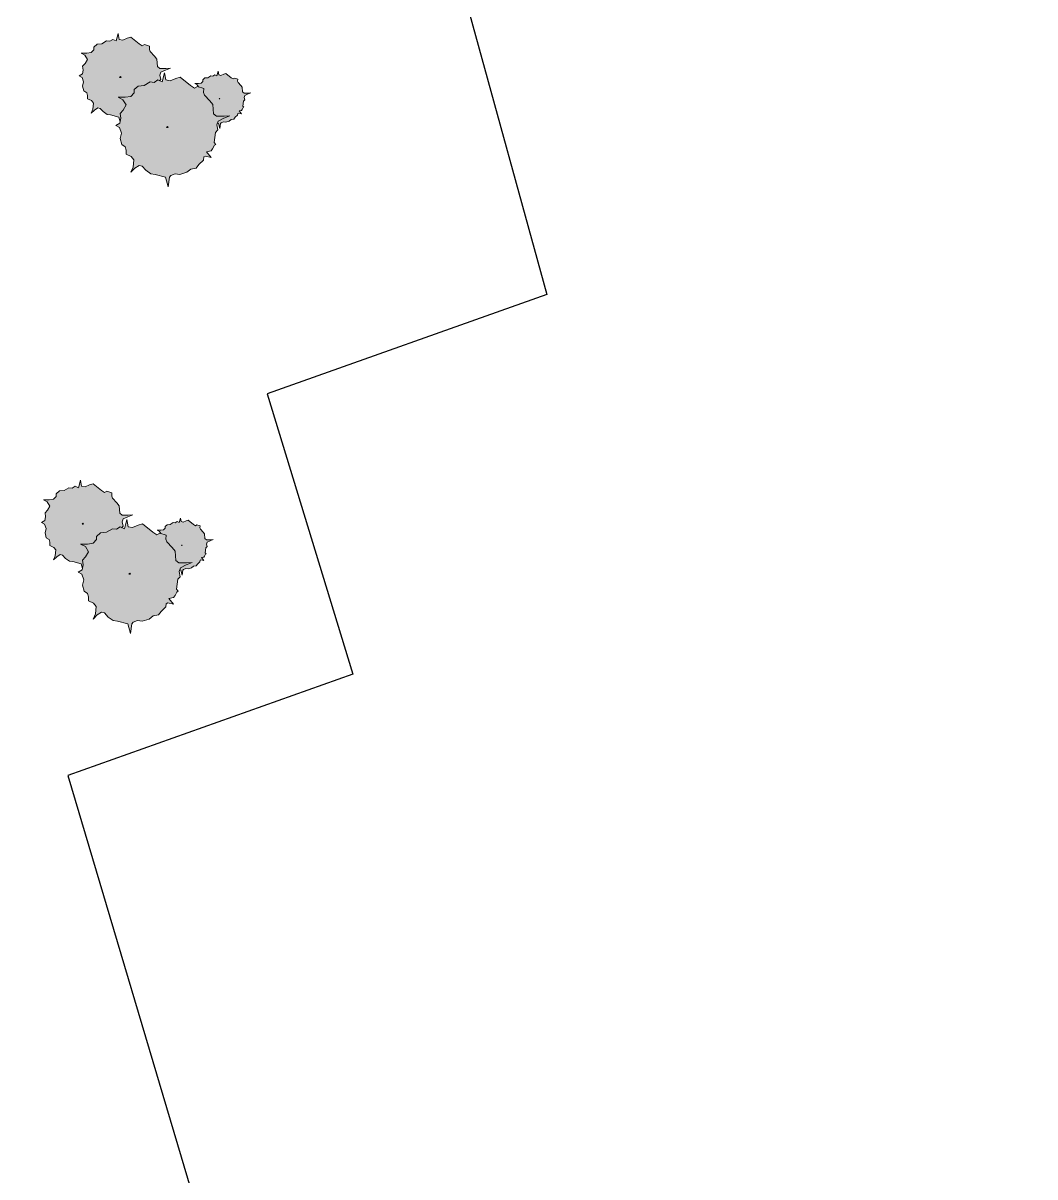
# Model space of a CAD drawing. Header units: inches. Extents: x 1352 to 5457, y 84 to 1168.
# Drawn here: x 2301.757 to 2303.482, y 188.473 to 190.441 of the extents above; entities that cross this region are included whole.
import ezdxf

# ---------------------------------------------------------------- set-up
doc = ezdxf.new("R2010")
doc.units = ezdxf.units.IN
doc.header["$MEASUREMENT"] = 0
doc.linetypes.add('ACAD_ISO10W100', pattern=[18, 12, -3, 0, -3])
for name, color, linetype, lineweight in [('boundary', 250, 'ACAD_ISO10W100', 50), ('CILL', 250, 'Continuous', 9), ('win', 250, 'Continuous', 30)]:
    doc.layers.add(name, color=color, linetype=linetype, lineweight=lineweight)

# ---------------------------------------------------------------- blocks, each defined once
blk = doc.blocks.new('Clump of Trees or Bushes - plan')
for points in [[(-10.993, 56.487), (-9.228, 58.426), (-10.144, 63.512), (-8.923, 67.033), (-3.43, 69.772), (2.673, 72.119), (-2.82, 71.728), (-10.449, 71.728), (-13.195, 74.075), (-13.806, 83.073), (-16.857, 86.594), (-22.045, 92.071), (-22.961, 94.81), (-22.656, 98.722), (-28.759, 100.678), (-31.811, 99.113), (-35.472, 101.461), (-45.543, 109.676), (-49.815, 108.503), (-55.308, 106.155), (-59.58, 106.938), (-60.801, 113.98), (-63.242, 104.982), (-67.209, 106.938), (-70.872, 104.59), (-74.839, 104.982), (-80.637, 101.461), (-86.435, 101.069), (-90.402, 97.548), (-90.402, 94.419), (-93.454, 90.898), (-98.947, 90.115), (-105.66, 90.115), (-101.083, 87.768), (-98.031, 82.682), (-100.778, 77.596), (-103.829, 74.466), (-103.219, 69.772), (-104.134, 65.077), (-108.102, 62.73), (-104.439, 60.774), (-102.609, 55.297), (-103.829, 50.211), (-102.303, 44.342), (-98.947, 41.995), (-98.031, 38.865), (-98.031, 34.953), (-93.148, 32.606), (-90.707, 29.476), (-91.317, 22.434), (-93.454, 17.348), (-89.487, 21.26), (-85.519, 23.999), (-82.468, 23.216), (-78.806, 19.304), (-74.228, 15.783), (-69.956, 15.392), (-59.886, 12.653), (-58.254, 7.074)], [(59.448, 5.262), (60.936, 4.858), (62.652, -1.011), (63.415, 4.858), (64.178, 5.836), (66.848, 6.814), (69.709, 6.569), (73.905, 7.792), (76.385, 9.748), (79.627, 10.237), (81.153, 12.438), (84.014, 15.127), (84.205, 17.084), (85.158, 17.573), (88.591, 16.839), (85.73, 20.262), (88.591, 20.751), (89.545, 21.974), (90.689, 24.174), (91.452, 24.663), (90.499, 25.886), (91.261, 31.999), (92.596, 33.466), (92.024, 36.645), (92.787, 38.845), (96.22, 40.557), (100.035, 42.024), (96.602, 41.779), (91.834, 41.779), (90.117, 43.246), (89.736, 48.871), (87.828, 51.071), (84.586, 54.494), (84.014, 56.206), (84.205, 58.651), (80.39, 59.873), (78.483, 58.895), (76.194, 60.362), (69.9, 65.497), (67.23, 64.764), (63.797, 63.297), (61.126, 63.786), (60.364, 68.187), (58.838, 62.563), (56.358, 63.786), (54.07, 62.319), (51.59, 62.563), (47.966, 60.362), (44.343, 60.118), (41.863, 57.917), (41.863, 55.961), (39.956, 53.761), (36.523, 53.272), (32.327, 53.272), (35.187, 51.805), (36.641, 49.381)]]:
    blk.add_lwpolyline(points)
for points in [[(-4.577, 66.508), (-7.629, 55.261), (-12.588, 57.706), (-17.166, 54.772), (-22.125, 55.261), (-29.372, 50.86), (-36.62, 50.371), (-41.579, 45.969), (-41.579, 42.057), (-45.393, 37.656), (-52.259, 36.678), (-60.651, 36.678), (-54.93, 33.743), (-51.115, 27.386), (-54.548, 21.029), (-58.363, 17.116), (-57.6, 11.248), (-58.744, 5.38), (-63.703, 2.446), (-59.126, 0), (-56.837, -6.846), (-58.363, -13.203), (-56.455, -20.539), (-52.259, -23.473), (-51.115, -27.385), (-51.115, -32.275), (-45.012, -35.21), (-41.96, -39.122), (-42.723, -47.924), (-45.393, -54.282), (-40.434, -49.391), (-35.475, -45.968), (-31.661, -46.946), (-27.083, -51.837), (-21.362, -56.238), (-16.021, -56.727), (-3.433, -60.15), (0, -71.887), (1.526, -60.15), (3.052, -58.194), (8.392, -56.238), (14.114, -56.727), (22.506, -54.282), (27.465, -50.369), (33.949, -49.391), (37.001, -44.99), (42.723, -39.611), (43.104, -35.699), (45.012, -34.721), (51.878, -36.188), (46.156, -29.341), (51.878, -28.363), (53.785, -25.918), (56.074, -21.517), (57.6, -20.539), (55.692, -18.094), (57.218, -5.868), (59.888, -2.934), (58.744, 3.424), (60.27, 7.825), (67.136, 11.248), (74.765, 14.182), (67.899, 13.693), (58.363, 13.693), (54.93, 16.627), (54.167, 27.875), (50.352, 32.276), (43.867, 39.123), (42.723, 42.546), (43.104, 47.436), (35.475, 49.882), (31.661, 47.925), (27.083, 50.86), (14.495, 61.129), (9.155, 59.662), (2.289, 56.728), (-3.052, 57.706)], [(-58.055, 61.947), (-58.97, 60.774), (-57.139, 60.774)], [(62.08, 35.667), (61.508, 34.933), (62.652, 34.933)], [(-1.144, 1.468), (-2.289, 0), (0, 0)]]:
    blk.add_lwpolyline(points, close=True)

msp = doc.modelspace()

# ---------------------------------------------------------------- hatches: boundary and pattern name
at = {"layer": 'CILL'}
h = msp.add_hatch(color=256, dxfattribs=at)
h.set_gradient(color1=(91, 91, 91), color2=(156, 156, 156), one_color=1, tint=0.61)
edge = h.paths.add_edge_path()
edge.add_spline(control_points=[(2305.1939, 197.798), (2305.0877, 197.2439), (2304.9201, 196.3698), (2304.6913, 195.2202), (2304.3911, 194.4008), (2304.1198, 193.7345), (2303.8529, 193.3895), (2303.751, 193.2577)], knot_values=[0, 0, 0, 0, 1.693824, 2.671967, 3.506632, 4.312481, 4.810669, 4.810669, 4.810669, 4.810669], degree=3, periodic=0)
edge.add_spline(control_points=[(2303.751, 193.2577), (2303.4849, 192.9448), (2303.0354, 192.5778), (2302.504, 192.0948), (2302.1521, 191.7975), (2301.7762, 191.7069), (2301.44, 191.7608), (2301.1196, 191.6196), (2300.7335, 191.4758), (2300.5557, 191.1289), (2300.3285, 190.7889), (2300.4637, 190.258), (2300.7347, 189.4465), (2301.0435, 188.519), (2301.3283, 187.7359), (2301.4813, 187.2745), (2301.5303, 186.9489), (2301.4971, 186.6585), (2301.4564, 186.3838), (2301.2908, 186.1253), (2301.1148, 185.8346), (2300.8734, 185.5819), (2300.691, 185.4646), (2300.5963, 185.4109)], knot_values=[176.500273, 176.500273, 176.500273, 176.500273, 221.818396, 239.76272, 255.979104, 271.890042, 280.541749, 292.706956, 309.646053, 323.890257, 334.284199, 353.432754, 379.149869, 431.120027, 459.941118, 471.155389, 484.679205, 495.737285, 503.332224, 514.953976, 528.920487, 540.933976, 552.924704, 552.924704, 552.924704, 552.924704], degree=3, periodic=0)
edge.add_spline(control_points=[(2300.5963, 185.4109), (2300.4872, 185.3698), (2300.3296, 185.3103), (2300.0776, 185.0105), (2299.6443, 184.8756), (2299.2002, 184.7521), (2298.834, 184.7325), (2298.406, 184.835), (2297.915, 184.8871), (2297.5047, 185.1294), (2297.1299, 185.2356), (2296.8289, 185.5495), (2296.4977, 185.8846), (2295.6899, 186.5698), (2295.0444, 187.1749), (2294.5148, 187.6713)], knot_values=[0, 0, 0, 0, 0.34115, 0.492686, 1.155878, 1.62825, 1.889211, 2.242412, 2.945312, 3.340311, 3.658788, 4.092722, 4.607327, 5.083919, 7.262947, 7.262947, 7.262947, 7.262947], degree=3, periodic=0)
edge.add_line((2294.5148, 187.6713), (2294.5148, 188.2465))
edge.add_spline(control_points=[(2294.5148, 188.2465), (2295.3293, 187.6055), (2296.2794, 186.8579), (2297.1319, 185.6957), (2297.64, 185.4425), (2298.2627, 185.154), (2299, 185.2467), (2299.7936, 185.5007), (2300.5073, 185.7677), (2301.0347, 186.308), (2301.2187, 186.9324), (2301.0643, 187.6079), (2300.808, 188.3148), (2300.4204, 188.9945), (2300.2528, 189.8085), (2300.0527, 190.5003), (2300.0028, 191.1876), (2300.2421, 191.5911), (2300.4461, 191.9192), (2300.8111, 191.9942), (2301.1772, 192.0709), (2301.5248, 192.1984), (2301.9065, 192.3455), (2302.2498, 192.6158), (2302.6637, 193.0361), (2303.0422, 193.5134), (2303.3845, 193.9483), (2303.6249, 194.343), (2303.8709, 194.6171), (2304.0299, 194.9692), (2304.1196, 195.3217), (2304.2504, 196.2981), (2304.4134, 197.1258), (2304.5484, 197.8111)], knot_values=[0, 0, 0, 0, 3.09476, 3.609754, 4.261795, 4.763076, 5.646519, 6.377463, 7.294716, 7.882094, 8.583945, 9.136106, 9.930948, 10.842233, 11.458736, 12.402556, 13.038096, 13.415114, 13.802114, 14.130435, 14.476747, 14.938459, 15.234958, 15.699535, 16.231601, 17.0056, 17.524467, 17.890093, 18.390682, 18.61642, 19.041844, 19.476788, 21.571365, 21.571365, 21.571365, 21.571365], degree=3, periodic=0)
edge.add_line((2304.5484, 197.8111), (2304.8738, 199.4636))
edge.add_line((2304.8738, 199.4636), (2305.4931, 199.4636))
edge.add_line((2305.4931, 199.4636), (2305.1939, 197.798))
h = msp.add_hatch(color=256, dxfattribs=at)
h.set_gradient(color1=(0, 204, 51), color2=(46, 255, 98), one_color=1, tint=0.59, name='INVSPHERICAL')
h.paths.add_polyline_path([(2302.008, 190.3643), (2302.0003, 190.3637), (2301.9896, 190.3637), (2301.9857, 190.367), (2301.9849, 190.3797), (2301.9806, 190.3846), (2301.9733, 190.3923), (2301.972, 190.3962), (2301.9724, 190.4017), (2301.9638, 190.4044), (2301.9595, 190.4022), (2301.9544, 190.4055), (2301.9402, 190.4171), (2301.9342, 190.4154), (2301.9265, 190.4121), (2301.9205, 190.4132), (2301.9188, 190.4231), (2301.9153, 190.4105), (2301.9098, 190.4132), (2301.9046, 190.4099), (2301.899, 190.4105), (2301.8909, 190.4055), (2301.8827, 190.405), (2301.8772, 190.4), (2301.8772, 190.3956), (2301.8729, 190.3907), (2301.8651, 190.3896), (2301.8557, 190.3896), (2301.8621, 190.3863), (2301.8664, 190.3791), (2301.8626, 190.372), (2301.8583, 190.3676), (2301.8591, 190.361), (2301.8578, 190.3544), (2301.8523, 190.351), (2301.8574, 190.3483), (2301.86, 190.3406), (2301.8583, 190.3334), (2301.8604, 190.3252), (2301.8651, 190.3219), (2301.8664, 190.3175), (2301.8664, 190.312), (2301.8733, 190.3087), (2301.8767, 190.3043), (2301.8759, 190.2944), (2301.8729, 190.2872), (2301.8784, 190.2927), (2301.884, 190.2966), (2301.8883, 190.2955), (2301.8935, 190.29), (2301.8999, 190.285), (2301.9059, 190.2845), (2301.9201, 190.2806), (2301.9222, 190.2732), (2301.9233, 190.2787), (2301.9222, 190.2869), (2301.9276, 190.2924), (2301.9324, 190.3013), (2301.927, 190.3103), (2301.919, 190.3144), (2301.9308, 190.3144), (2301.9404, 190.3158), (2301.9458, 190.322), (2301.9458, 190.3275), (2301.9528, 190.3337), (2301.963, 190.3344), (2301.9732, 190.3405), (2301.9801, 190.3399), (2301.9866, 190.344), (2301.9892, 190.3427), (2301.9913, 190.345), (2301.99, 190.3521), (2301.9917, 190.3571), (2301.9995, 190.361)])
h.paths.add_polyline_path([(2301.9214, 190.3483), (2301.9226, 190.3499), (2301.9239, 190.3483)], flags=16)
h = msp.add_hatch(color=256, dxfattribs=at)
h.set_gradient(color1=(0, 204, 51), color2=(46, 255, 98), one_color=1, tint=0.59, name='INVSPHERICAL')
h.paths.add_polyline_path([(2302.0644, 190.2071), (2302.0649, 190.2126), (2302.0676, 190.214), (2302.0772, 190.2119), (2302.0692, 190.2216), (2302.0772, 190.223), (2302.0799, 190.2264), (2302.0831, 190.2326), (2302.0853, 190.234), (2302.0826, 190.2374), (2302.0847, 190.2546), (2302.0885, 190.2587), (2302.0869, 190.2677), (2302.089, 190.2738), (2302.0987, 190.2787), (2302.1094, 190.2828), (2302.0998, 190.2821), (2302.0864, 190.2821), (2302.0815, 190.2862), (2302.0805, 190.302), (2302.0751, 190.3082), (2302.066, 190.3179), (2302.0644, 190.3227), (2302.0649, 190.3295), (2302.0542, 190.333), (2302.0488, 190.3302), (2302.0424, 190.3344), (2302.0247, 190.3488), (2302.0172, 190.3467), (2302.0075, 190.3426), (2302, 190.344), (2301.9978, 190.3564), (2301.9936, 190.3405), (2301.9866, 190.344), (2301.9801, 190.3399), (2301.9732, 190.3405), (2301.963, 190.3344), (2301.9528, 190.3337), (2301.9458, 190.3275), (2301.9458, 190.322), (2301.9404, 190.3158), (2301.9308, 190.3144), (2301.919, 190.3144), (2301.927, 190.3103), (2301.9324, 190.3013), (2301.9276, 190.2924), (2301.9222, 190.2869), (2301.9233, 190.2787), (2301.9217, 190.2704), (2301.9147, 190.2663), (2301.9211, 190.2628), (2301.9244, 190.2532), (2301.9222, 190.2443), (2301.9249, 190.234), (2301.9308, 190.2298), (2301.9324, 190.2243), (2301.9324, 190.2174), (2301.941, 190.2133), (2301.9453, 190.2078), (2301.9442, 190.1954), (2301.9404, 190.1865), (2301.9474, 190.1934), (2301.9544, 190.1982), (2301.9598, 190.1968), (2301.9662, 190.1899), (2301.9742, 190.1838), (2301.9818, 190.1831), (2301.9995, 190.1782), (2302.0043, 190.1617), (2302.0064, 190.1782), (2302.0086, 190.181), (2302.0161, 190.1838), (2302.0241, 190.1831), (2302.0359, 190.1865), (2302.0429, 190.192), (2302.052, 190.1934), (2302.0563, 190.1996)])
h.paths.add_polyline_path([(2302.0011, 190.2628), (2302.0027, 190.2649), (2302.0043, 190.2628)], flags=16)
h = msp.add_hatch(color=256, dxfattribs=at)
h.set_gradient(color1=(0, 204, 51), color2=(46, 255, 98), one_color=1, tint=0.59, name='INVSPHERICAL')
h.paths.add_polyline_path([(2302.131, 190.3237), (2302.1305, 190.3316), (2302.1278, 190.3347), (2302.1232, 190.3395), (2302.1224, 190.3419), (2302.1227, 190.3453), (2302.1173, 190.347), (2302.1146, 190.3457), (2302.1114, 190.3477), (2302.1026, 190.3549), (2302.0988, 190.3539), (2302.094, 190.3518), (2302.0902, 190.3525), (2302.0892, 190.3587), (2302.087, 190.3508), (2302.0835, 190.3525), (2302.0803, 190.3505), (2302.0768, 190.3508), (2302.0717, 190.3477), (2302.0666, 190.3474), (2302.0632, 190.3443), (2302.0632, 190.3415), (2302.0605, 190.3384), (2302.0556, 190.3377), (2302.0497, 190.3377), (2302.0538, 190.3357), (2302.0557, 190.3325), (2302.0649, 190.3295), (2302.0644, 190.3227), (2302.066, 190.3179), (2302.0751, 190.3082), (2302.0805, 190.302), (2302.0815, 190.2862), (2302.0864, 190.2821), (2302.0998, 190.2821), (2302.1094, 190.2828), (2302.0987, 190.2787), (2302.089, 190.2738), (2302.0878, 190.2703), (2302.09, 190.2697), (2302.0924, 190.2614), (2302.0936, 190.2707), (2302.0983, 190.2724), (2302.1023, 190.2721), (2302.1082, 190.2738), (2302.1117, 190.2765), (2302.1163, 190.2772), (2302.1184, 190.2803), (2302.1224, 190.2841), (2302.1227, 190.2869), (2302.124, 190.2875), (2302.1289, 190.2865), (2302.1248, 190.2913), (2302.1289, 190.292), (2302.1302, 190.2937), (2302.1318, 190.2968), (2302.1329, 190.2975), (2302.1315, 190.2992), (2302.1326, 190.3078), (2302.1345, 190.3099), (2302.1337, 190.3144), (2302.1348, 190.3175), (2302.1396, 190.3199), (2302.145, 190.3219), (2302.1401, 190.3216), (2302.1334, 190.3216)])
h.paths.add_polyline_path([(2302.0924, 190.312), (2302.0908, 190.312), (2302.0916, 190.313)], flags=16)
h = msp.add_hatch(color=256, dxfattribs=at)
h.set_gradient(color1=(0, 204, 51), color2=(46, 255, 98), one_color=1, tint=0.59, name='INVSPHERICAL')
h.paths.add_polyline_path([(2301.9439, 189.6025), (2301.9362, 189.6019), (2301.9254, 189.6019), (2301.9216, 189.6052), (2301.9207, 189.6179), (2301.9164, 189.6228), (2301.9091, 189.6306), (2301.9078, 189.6344), (2301.9083, 189.6399), (2301.8997, 189.6427), (2301.8954, 189.6405), (2301.8902, 189.6438), (2301.8761, 189.6553), (2301.8701, 189.6537), (2301.8623, 189.6504), (2301.8563, 189.6515), (2301.8546, 189.6614), (2301.8512, 189.6487), (2301.8456, 189.6515), (2301.8405, 189.6482), (2301.8349, 189.6487), (2301.8267, 189.6438), (2301.8186, 189.6432), (2301.813, 189.6383), (2301.813, 189.6339), (2301.8087, 189.6289), (2301.801, 189.6278), (2301.7915, 189.6278), (2301.798, 189.6245), (2301.8023, 189.6173), (2301.7984, 189.6102), (2301.7941, 189.6058), (2301.795, 189.5992), (2301.7937, 189.5926), (2301.7881, 189.5893), (2301.7933, 189.5865), (2301.7958, 189.5788), (2301.7941, 189.5717), (2301.7963, 189.5634), (2301.801, 189.5601), (2301.8023, 189.5557), (2301.8023, 189.5502), (2301.8091, 189.5469), (2301.8126, 189.5425), (2301.8117, 189.5326), (2301.8087, 189.5255), (2301.8143, 189.531), (2301.8199, 189.5348), (2301.8241, 189.5337), (2301.8293, 189.5282), (2301.8357, 189.5233), (2301.8417, 189.5227), (2301.8559, 189.5189), (2301.8581, 189.5115), (2301.8591, 189.5169), (2301.858, 189.5251), (2301.8634, 189.5306), (2301.8682, 189.5396), (2301.8629, 189.5485), (2301.8548, 189.5527), (2301.8666, 189.5527), (2301.8763, 189.554), (2301.8816, 189.5602), (2301.8816, 189.5657), (2301.8886, 189.5719), (2301.8988, 189.5726), (2301.909, 189.5788), (2301.916, 189.5781), (2301.9224, 189.5822), (2301.925, 189.5809), (2301.9271, 189.5832), (2301.9259, 189.5904), (2301.9276, 189.5953), (2301.9353, 189.5992)])
h.paths.add_polyline_path([(2301.8572, 189.5865), (2301.8585, 189.5882), (2301.8598, 189.5865)], flags=16)
h = msp.add_hatch(color=256, dxfattribs=at)
h.set_gradient(color1=(0, 204, 51), color2=(46, 255, 98), one_color=1, tint=0.59, name='INVSPHERICAL')
h.paths.add_polyline_path([(2302.0002, 189.4454), (2302.0007, 189.4509), (2302.0034, 189.4522), (2302.0131, 189.4502), (2302.005, 189.4598), (2302.0131, 189.4612), (2302.0158, 189.4646), (2302.019, 189.4708), (2302.0211, 189.4722), (2302.0184, 189.4756), (2302.0206, 189.4928), (2302.0243, 189.497), (2302.0227, 189.5059), (2302.0249, 189.5121), (2302.0345, 189.5169), (2302.0453, 189.521), (2302.0356, 189.5203), (2302.0222, 189.5203), (2302.0174, 189.5245), (2302.0163, 189.5403), (2302.0109, 189.5465), (2302.0018, 189.5561), (2302.0002, 189.5609), (2302.0007, 189.5678), (2301.99, 189.5712), (2301.9846, 189.5685), (2301.9782, 189.5726), (2301.9605, 189.587), (2301.953, 189.585), (2301.9433, 189.5809), (2301.9358, 189.5822), (2301.9337, 189.5946), (2301.9294, 189.5788), (2301.9224, 189.5822), (2301.916, 189.5781), (2301.909, 189.5788), (2301.8988, 189.5726), (2301.8886, 189.5719), (2301.8816, 189.5657), (2301.8816, 189.5602), (2301.8763, 189.554), (2301.8666, 189.5527), (2301.8548, 189.5527), (2301.8629, 189.5485), (2301.8682, 189.5396), (2301.8634, 189.5306), (2301.858, 189.5251), (2301.8591, 189.5169), (2301.8575, 189.5086), (2301.8505, 189.5045), (2301.857, 189.5011), (2301.8602, 189.4914), (2301.858, 189.4825), (2301.8607, 189.4722), (2301.8666, 189.4681), (2301.8682, 189.4626), (2301.8682, 189.4557), (2301.8768, 189.4516), (2301.8811, 189.4461), (2301.88, 189.4337), (2301.8763, 189.4247), (2301.8833, 189.4316), (2301.8902, 189.4364), (2301.8956, 189.4351), (2301.902, 189.4282), (2301.9101, 189.422), (2301.9176, 189.4213), (2301.9353, 189.4165), (2301.9401, 189.4), (2301.9423, 189.4165), (2301.9444, 189.4192), (2301.9519, 189.422), (2301.96, 189.4213), (2301.9718, 189.4247), (2301.9787, 189.4302), (2301.9879, 189.4316), (2301.9922, 189.4378)])
h.paths.add_polyline_path([(2301.9369, 189.5011), (2301.9385, 189.5031), (2301.9401, 189.5011)], flags=16)
h = msp.add_hatch(color=256, dxfattribs=at)
h.set_gradient(color1=(0, 204, 51), color2=(46, 255, 98), one_color=1, tint=0.59, name='INVSPHERICAL')
h.paths.add_polyline_path([(2302.0668, 189.5619), (2302.0663, 189.5698), (2302.0636, 189.5729), (2302.0591, 189.5777), (2302.0583, 189.5801), (2302.0585, 189.5836), (2302.0532, 189.5853), (2302.0505, 189.5839), (2302.0473, 189.586), (2302.0384, 189.5932), (2302.0347, 189.5922), (2302.0298, 189.5901), (2302.0261, 189.5908), (2302.025, 189.597), (2302.0229, 189.5891), (2302.0194, 189.5908), (2302.0162, 189.5887), (2302.0127, 189.5891), (2302.0076, 189.586), (2302.0025, 189.5856), (2301.999, 189.5825), (2301.999, 189.5798), (2301.9963, 189.5767), (2301.9915, 189.576), (2301.9856, 189.576), (2301.9896, 189.5739), (2301.9915, 189.5707), (2302.0007, 189.5678), (2302.0002, 189.5609), (2302.0018, 189.5561), (2302.0109, 189.5465), (2302.0163, 189.5403), (2302.0174, 189.5245), (2302.0222, 189.5203), (2302.0356, 189.5203), (2302.0453, 189.521), (2302.0345, 189.5169), (2302.0249, 189.5121), (2302.0236, 189.5085), (2302.0258, 189.5079), (2302.0282, 189.4997), (2302.0294, 189.5089), (2302.0341, 189.5107), (2302.0381, 189.5103), (2302.044, 189.512), (2302.0475, 189.5148), (2302.0521, 189.5155), (2302.0542, 189.5186), (2302.0583, 189.5223), (2302.0585, 189.5251), (2302.0599, 189.5258), (2302.0647, 189.5248), (2302.0607, 189.5296), (2302.0647, 189.5303), (2302.066, 189.532), (2302.0677, 189.5351), (2302.0687, 189.5358), (2302.0674, 189.5375), (2302.0685, 189.5461), (2302.0703, 189.5481), (2302.0695, 189.5526), (2302.0706, 189.5557), (2302.0754, 189.5581), (2302.0808, 189.5602), (2302.076, 189.5598), (2302.0693, 189.5598)])
h.paths.add_polyline_path([(2302.0282, 189.5502), (2302.0266, 189.5502), (2302.0274, 189.5512)], flags=16)

# ---------------------------------------------------------------- linework, layer by layer
at = {"layer": 'boundary'}
msp.add_open_spline([(2303.751, 193.2577), (2303.4849, 192.9448), (2303.0354, 192.5778), (2302.504, 192.0948), (2302.1521, 191.7975), (2301.7762, 191.7069), (2301.44, 191.7608), (2301.1196, 191.6196), (2300.7335, 191.4758), (2300.5557, 191.1289), (2300.3285, 190.7889), (2300.4637, 190.258), (2300.7347, 189.4465), (2301.0435, 188.519), (2301.3283, 187.7359), (2301.4813, 187.2745), (2301.5303, 186.9489), (2301.4971, 186.6585), (2301.4564, 186.3838), (2301.2908, 186.1253), (2301.1148, 185.8346), (2300.8734, 185.5819), (2300.691, 185.4646), (2300.5963, 185.4109)], degree=3, knots=[176.500273, 176.500273, 176.500273, 176.500273, 221.818396, 239.76272, 255.979104, 271.890042, 280.541749, 292.706956, 309.646053, 323.890257, 334.284199, 353.432754, 379.149869, 431.120027, 459.941118, 471.155389, 484.679205, 495.737285, 503.332224, 514.953976, 528.920487, 540.933976, 552.924704, 552.924704, 552.924704, 552.924704], dxfattribs=at)
msp.add_open_spline([(2303.751, 193.2577), (2303.4849, 192.9448), (2303.0354, 192.5778), (2302.504, 192.0948), (2302.1521, 191.7975), (2301.7762, 191.7069), (2301.44, 191.7608), (2301.1196, 191.6196), (2300.7335, 191.4758), (2300.5557, 191.1289), (2300.3285, 190.7889), (2300.4637, 190.258), (2300.7347, 189.4465), (2301.0435, 188.519), (2301.3283, 187.7359), (2301.4813, 187.2745), (2301.5303, 186.9489), (2301.4971, 186.6585), (2301.4564, 186.3838), (2301.2908, 186.1253), (2301.1148, 185.8346), (2300.8734, 185.5819), (2300.691, 185.4646), (2300.5963, 185.4109)], degree=3, knots=[176.500273, 176.500273, 176.500273, 176.500273, 221.818396, 239.76272, 255.979104, 271.890042, 280.541749, 292.706956, 309.646053, 323.890257, 334.284199, 353.432754, 379.149869, 431.120027, 459.941118, 471.155389, 484.679205, 495.737285, 503.332224, 514.953976, 528.920487, 540.933976, 552.924704, 552.924704, 552.924704, 552.924704], dxfattribs=at)
at = {"layer": 'win'}
for p, q in [((2302.5171, 190.4588), (2302.6495, 189.9784)), ((2302.6495, 189.9784), (2302.1726, 189.8089)), ((2302.1726, 189.8089), (2302.3188, 189.3305)), ((2302.3188, 189.3305), (2301.8332, 189.1582)), ((2301.8332, 189.1582), (2302.3777, 187.3257))]:
    msp.add_line(p, q, dxfattribs=at)
msp.add_spline([(2294.5148, 188.2465), (2296.7908, 186.1495), (2297.1283, 185.7605), (2297.6864, 185.4234), (2298.1536, 185.2418), (2299.0362, 185.2807), (2299.7371, 185.4882), (2300.5678, 185.8772), (2300.9701, 186.3052), (2301.1648, 186.9795), (2301.074, 187.5241), (2300.8014, 188.2708), (2300.4251, 189.1007), (2300.2693, 189.6972), (2300.0616, 190.6179), (2300.0746, 191.2533), (2300.2433, 191.5904), (2300.4899, 191.8887), (2300.8014, 191.9924), (2301.1389, 192.0702), (2301.5761, 192.2188), (2301.8486, 192.3355), (2302.225, 192.6079), (2302.6014, 192.9839), (2303.0946, 193.5804), (2303.4061, 193.9954), (2303.6094, 194.2993), (2303.9027, 194.705), (2303.998, 194.9096), (2304.1108, 195.3198), (2304.1784, 195.7495), (2304.5484, 197.8111)], degree=3, dxfattribs=at)
msp.add_spline([(2294.5148, 188.2465), (2296.7908, 186.1495), (2297.1283, 185.7605), (2297.6864, 185.4234), (2298.1536, 185.2418), (2299.0362, 185.2807), (2299.7371, 185.4882), (2300.5678, 185.8772), (2300.9701, 186.3052), (2301.1648, 186.9795), (2301.074, 187.5241), (2300.8014, 188.2708), (2300.4251, 189.1007), (2300.2693, 189.6972), (2300.0616, 190.6179), (2300.0746, 191.2533), (2300.2433, 191.5904), (2300.4899, 191.8887), (2300.8014, 191.9924), (2301.1389, 192.0702), (2301.5761, 192.2188), (2301.8486, 192.3355), (2302.225, 192.6079), (2302.6014, 192.9839), (2303.0946, 193.5804), (2303.4061, 193.9954), (2303.6094, 194.2993), (2303.9027, 194.705), (2303.998, 194.9096), (2304.1108, 195.3198), (2304.1784, 195.7495), (2304.5484, 197.8111)], degree=3, dxfattribs=at)

# ---------------------------------------------------------------- block references
at = {"layer": 'CILL', "xscale": 0.00140624999994543, "yscale": 0.00140624999994543, "zscale": 0.00140624999994543}
for p in [(2302.0043, 190.2628), (2301.9401, 189.5011)]:
    msp.add_blockref('Clump of Trees or Bushes - plan', p, dxfattribs=at)

doc.saveas('drawing.dxf')
